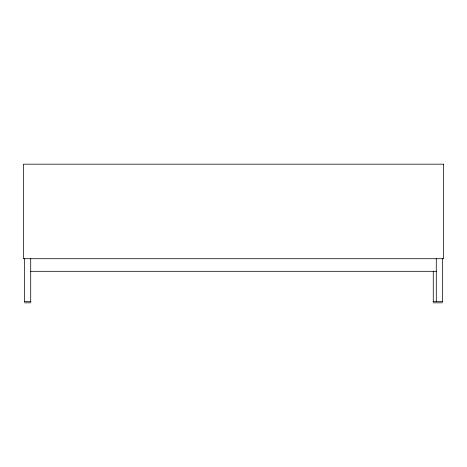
<?xml version="1.0" encoding="UTF-8"?>
<svg xmlns="http://www.w3.org/2000/svg" width="467" height="467" viewBox="0 0 467 467"><rect width="100%" height="100%" fill="white"/><g stroke="black" fill="none" stroke-linecap="round" stroke-linejoin="round"><path stroke-width="0.7" d="M30.594 271.315L436.406 271.315M24.447 301.565L30.915 301.565M433.061 301.565L442.553 301.565M24.447 302.826L30.915 302.826M433.061 302.826L442.553 302.826M442.348 258.712L442.348 301.565M436.283 258.712L436.283 301.565M433.265 271.058L433.265 301.565M30.717 258.712L30.711 301.565M24.652 258.712L24.652 301.565M443.65 164.174L23.35 164.174L23.35 258.712L443.65 258.712L443.65 164.174"/></g></svg>
